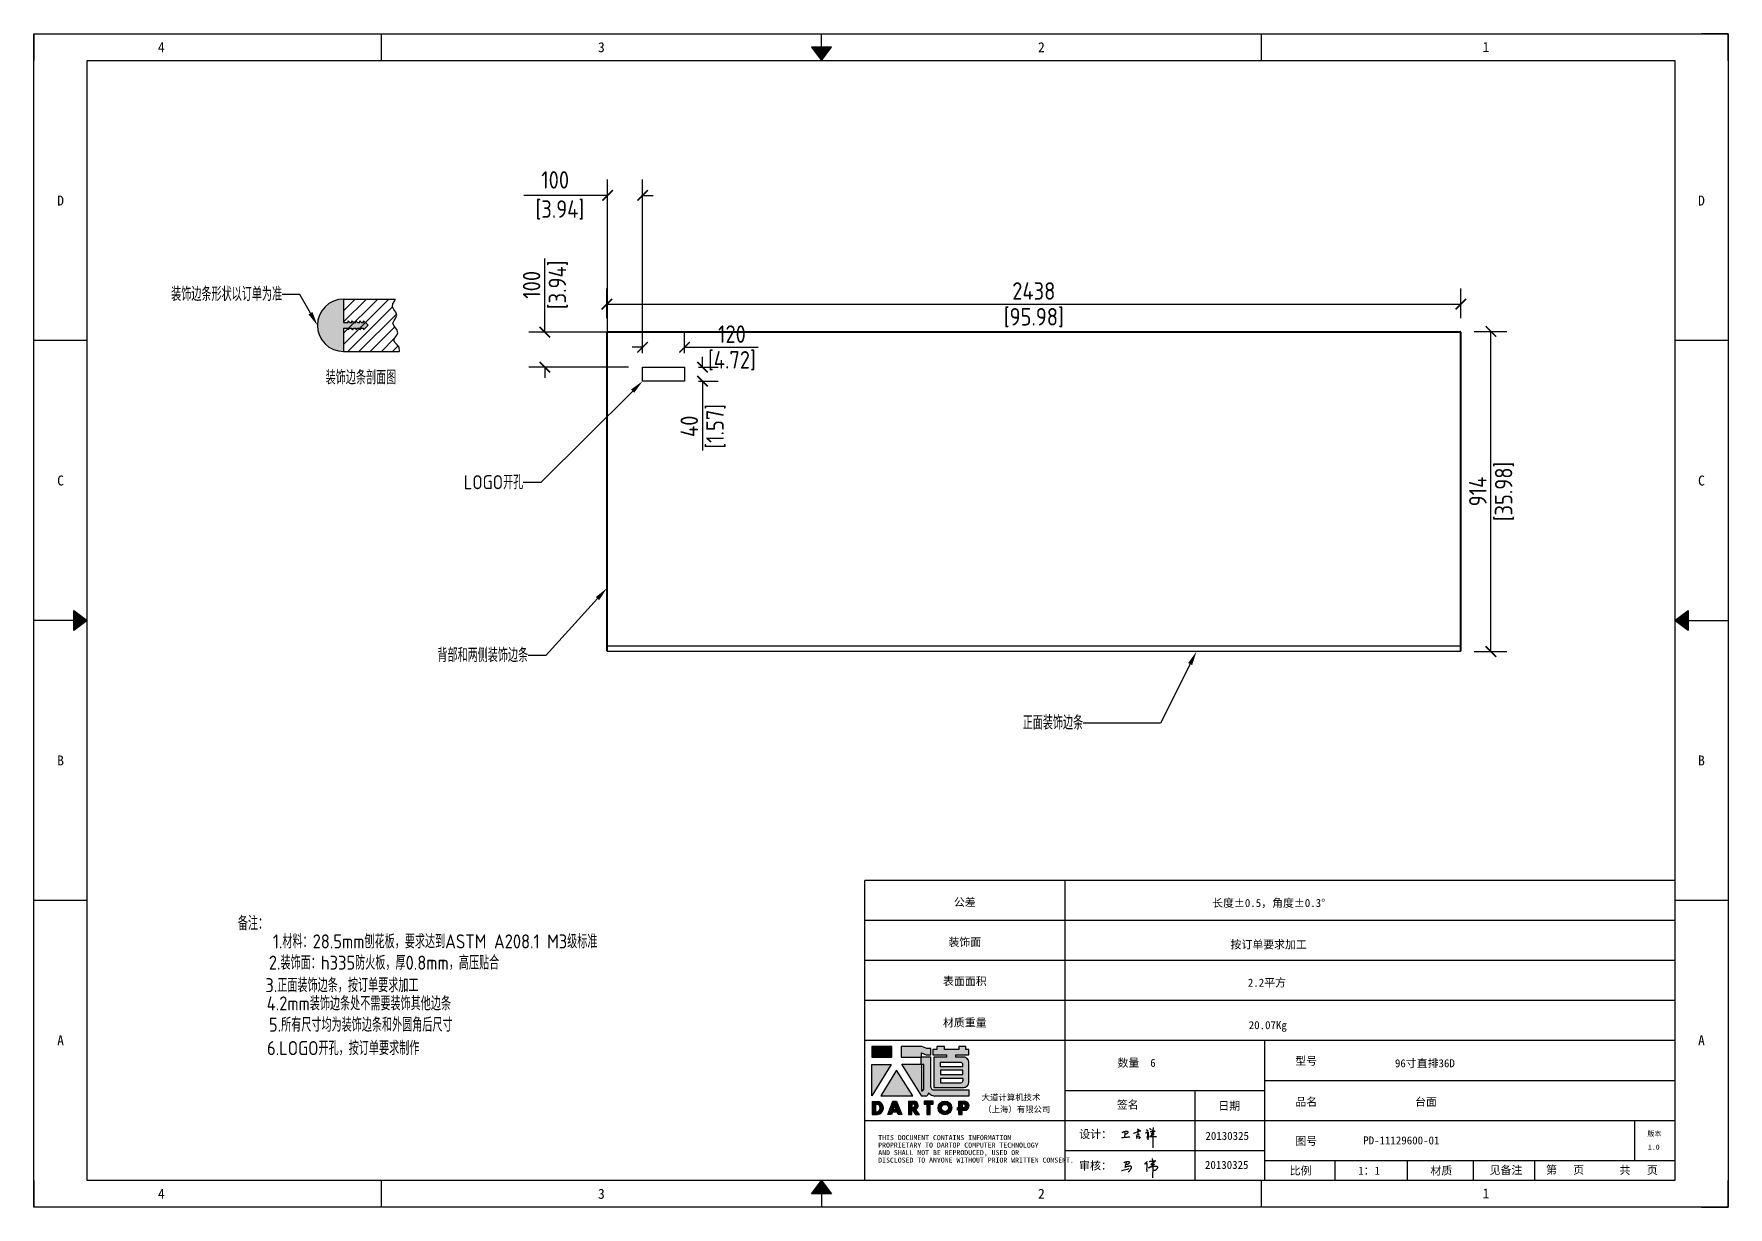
# Model space of a CAD drawing. Header units: millimetres. Extents: x -8883 to 24658, y -3888 to 19148.
# Drawn here: x 9181 to 14018, y 911 to 4261 of the extents above; entities that cross this region are included whole.
import ezdxf
from ezdxf import colors
from ezdxf.entities.mleader import LeaderData, LeaderLine
from ezdxf.enums import TextEntityAlignment as Align
from ezdxf.math import Vec2, Vec3

# ---------------------------------------------------------------- set-up
doc = ezdxf.new("R2010")
doc.units = ezdxf.units.MM
doc.header["$MEASUREMENT"] = 0
doc.linetypes.add('DOT', pattern=[0.2, 0.1, -0.1])
for name, color, linetype in [('4', 7, 'Continuous'), ('ATTACHMENT', 7, 'Continuous'), ('DIM', 254, 'Continuous'), ('print', 30, 'Continuous'), ('WORKSURFACE', 7, 'Continuous')]:
    doc.layers.add(name, color=color, linetype=linetype)
doc.styles.add('Dartop', font='')
doc.styles.add('Dartop Text Style', font='gbenor.shx', dxfattribs={"bigfont": 'gbcbig.shx'})
doc.styles.add('hzHT', font='')
doc.styles.get('Dartop').set_extended_font_data('FangSong_GB2312')
doc.styles.get('hzHT').set_extended_font_data('SimHei')
doc.dimstyles.new('Dartop DIM Style', dxfattribs={"dimscale": 20, "dimtxt": 2.5, "dimasz": 1.5, "dimexe": 2.25, "dimexo": 2, "dimtad": 1, "dimdsep": 46, "dimtxsty": 'Dartop Text Style', "dimblk": 'ARCHTICK', "dimcen": 0.09, "dimadec": 1, "dimazin": 0, "dimtfac": 1, "dimtofl": 0, "dimtmove": 0, "dimatfit": 1, "dimfxl": 1, "dimtolj": 1, "dimtzin": 0, "dimarcsym": 0})

# ---------------------------------------------------------------- blocks, each defined once
blk = doc.blocks.new('*U129')
at = {"color": 254, "linetype": 'Continuous', "extrusion": (0, 0, -1)}
for points in [[(-17, 0.333), (-16.812, 0.25), (-17, 0.5)], [(-17, 0.333), (-17.188, 0.25), (-16.812, 0.25)], [(-17, 0.333), (-17, 0.5), (-17.188, 0.25)]]:
    blk.add_solid(points, dxfattribs=at)
blk = doc.blocks.new('*U128')
at = {"color": 254, "linetype": 'Continuous', "extrusion": (0, 0, -1)}
for points in [[(-33.167, 11), (-33, 11), (-33.25, 11.188)], [(-33.167, 11), (-33.25, 11.188), (-33.25, 10.812)], [(-33.167, 11), (-33.25, 10.812), (-33, 11)]]:
    blk.add_solid(points, dxfattribs=at)
blk = doc.blocks.new('*U130')
at = {"color": 254, "linetype": 'Continuous'}
for points in [[(17, 21.667), (17.188, 21.75), (16.812, 21.75)], [(17, 21.667), (16.812, 21.75), (17, 21.5)], [(17, 21.667), (17, 21.5), (17.188, 21.75)]]:
    blk.add_solid(points, dxfattribs=at)
blk = doc.blocks.new('*U127')
at = {"color": 254, "linetype": 'Continuous', "extrusion": (0, 0, -1)}
for points in [[(-0.833, 11), (-0.75, 10.812), (-0.75, 11.188)], [(-0.833, 11), (-0.75, 11.188), (-1, 11)], [(-0.833, 11), (-1, 11), (-0.75, 10.812)]]:
    blk.add_solid(points, dxfattribs=at)
blk = doc.blocks.new('dadao')
for p, q in [((48, 19.2), (44.9, 10.4)), ((44.9, 10.4), (51.2, 10.4)), ((51.2, 10.4), (48, 19.2))]:
    blk.add_line(p, q)
for points in [[(41.8, 121.6), (41.8, 143.7), (-0.4, 143.7), (-0.4, 121.6), (41.8, 121.6)], [(104.8, 122), (104.8, 130.3), (114.1, 126.3), (124.2, 126.3), (124.2, 139.6), (115.9, 139.6), (105.1, 143.9), (61.5, 143.9)], [(61.7, 144), (61.7, 121.3), (103.9, 121.3)], [(113.4, 38.7), (105.1, 38.7), (63, 106.5), (103.9, 106.5), (103.9, 120.9), (103.9, 121.3)], [(109.7, 53.6), (109.7, 106.2), (104.3, 106.2), (104.3, 50.4), (106.6, 50.4)], [(144.6, 94.4), (144.6, 84.8), (192, 84.8), (192, 94.1), (144.9, 94.1)], [(120.2, 45), (119.5, 45), (119.5, 44.6)], [(0, 28), (0, 0), (11.8, 0)], [(0.1, 28), (14, 28)], [(7.1, 21.8), (7.1, 6.1), (12, 6.1)], [(7.1, 21.8), (11.4, 21.8)], [(76.8, 28.2), (76.8, 0), (84.1, 0), (84.1, 11.1), (91.6, -0.1), (100.3, -0.1), (91.7, 11.1)], [(76.8, 28.2), (90.6, 28.2)], [(84, 22.7), (84, 15.3), (87.2, 15.3)], [(84, 22.7), (87.3, 22.7)], [(183.7, 0), (183.7, 9.6), (180.6, 9.6), (180.6, 14.9), (183.8, 14.9), (183.8, 28.1), (196.1, 28.1), (196.5, 28.1)], [(183.7, 0), (190.9, 0), (190.9, 9.6), (198.8, 9.6)], [(194.9, 22.3), (190.8, 22.3), (190.8, 15), (194.4, 15)]]:
    blk.add_lwpolyline(points)
blk.add_lwpolyline([(137.1, 144.2), (137.1, 137.9), (128.3, 137.9), (128.3, 126.5), (157.3, 126.5), (157.3, 121.5), (130.3, 121.5), (130.3, 57.5), (194.4, 57.5, 0.414214), (204.4, 67.5), (204.4, 111.3, 0.414214), (194.4, 121.3), (177.5, 121.3), (177.5, 126.3), (204.7, 126.3), (204.7, 137.7), (198.2, 137.7), (198.2, 143.9), (183.3, 143.9), (183.3, 138), (153, 138), (153, 144.2), (137.1, 144.2)], format="xyb", close=True)
for points in [[(104.8, 122), (123.4, 122), (123.4, 60, 0.414214), (131.4, 52), (204.8, 52), (204.8, 39.1), (131.7, 39.1)], [(144.3, 110.8), (144.3, 101.8), (192.3, 101.8), (192.3, 105.5, 0.414214), (187.3, 110.5), (144.3, 110.5)], [(144.6, 77), (144.6, 67.5), (187.6, 67.5, 0.414214), (192.6, 72.5), (192.6, 76.4), (144.6, 76.4)]]:
    blk.add_lwpolyline(points, format="xyb")
for points in [[(-0.3, 106.2), (40.4, 106.2), (-0.3, 39.7), (-0.3, 106.2)], [(51.7, 94.1), (18.4, 39.3), (86.2, 39.3)], [(43.8, 28.2), (51.8, 28.2), (62.6, -0.1), (55, -0.1), (53.2, 5), (42.9, 5), (41.1, 0), (33.6, 0)], [(110, 28.1), (110, 21.9), (116, 21.9), (116, -0.1), (123.2, -0.1), (123.2, 22), (129.2, 22), (129.2, 28.1), (110, 28.1)]]:
    blk.add_lwpolyline(points, close=True)
for radius in [14.5, 7.44]:
    blk.add_circle((154.2, 14.2), radius)
for centre, radius, start, end in [((99.2, 60.7), 12.6, 305.6399, 325.969), ((111.6, 46.7), 8.19, 282.9811, 347.6627), ((136, 61.7), 22.9, 226.7358, 259.3209), ((8.5, 13.9), 8.49, 294.2143, 69.7177), ((9.6, 14.2), 14.4, 278.6604, 72.3203), ((86.4, 19), 3.8, 282.527, 76.7196), ((88.6, 19.4), 8.95, 290.6073, 77.2124), ((193.7, 18.7), 3.8, 280.9891, 72.5513), ((195.7, 18.6), 9.51, 288.8959, 85.2442)]:
    blk.add_arc(centre, radius, start, end)
blk = doc.blocks.new('h')
for p, q in [((20768.1, -2360.9), (20773, -2359.1)), ((20769.5, -2366.9), (20769.8, -2370.6)), ((20769.8, -2370.6), (20770.9, -2378)), ((20770.9, -2378), (20771.5, -2370.6)), ((20772.4, -2369.3), (20774.9, -2367.8)), ((20773, -2359.1), (20784.1, -2355.2)), ((20773.3, -2331.8), (20775.3, -2338.7)), ((20789.1, -2340.9), (20773.5, -2331.9)), ((20775.3, -2338.7), (20775.6, -2351.2)), ((20775.6, -2351.2), (20775.5, -2357.3)), ((20782.2, -2369.2), (20780, -2377.1)), ((20780, -2377.1), (20788.3, -2371.3)), ((20780.1, -2366.4), (20780.8, -2366.4)), ((20781.9, -2367.4), (20782.2, -2369.2)), ((20845.7, -2343.5), (20848.4, -2353)), ((20848.9, -2370.3), (20847.9, -2424)), ((20848.4, -2353), (20848.9, -2370.3))]:
    blk.add_line(p, q)
for points in [[(20696.6, -2372.4, 0.002073), (20710.6, -2371.9, 0.016137), (20719.6, -2371.3, 0.008314), (20736.9, -2369.3)], [(20699.1, -2348.2, -0.029745), (20704.6, -2345.4, -0.046842), (20708.4, -2344.2, -0.00919), (20714.3, -2343, -0.018517), (20717.2, -2342.5, -0.037841), (20720.3, -2342.4, -0.039541), (20723.2, -2342.8, -0.149785), (20726, -2344.3, -0.204935), (20726.9, -2346.6, -0.074872), (20726.5, -2348.3, -0.061615), (20725.6, -2350.3, -0.034204), (20723.8, -2352.6, -0.045776), (20722.3, -2354.1, -0.054985), (20720.4, -2355.3, -0.036348), (20717.3, -2356.5, -0.067752), (20715.7, -2356.8, -0.043553), (20713.2, -2356.7)], [(20755, -2351.9, -0.024077), (20759.9, -2350.1, -0.013147), (20768.7, -2346.5, -0.00522), (20775.4, -2344.1, -0.018517), (20777.3, -2343.4, -0.008274), (20786.3, -2341, -0.039541), (20788.3, -2340.8, -0.079216), (20789.4, -2341, -0.204935)], [(20813.5, -2350.1, 0.007348), (20815.9, -2348.7, 0.008421), (20818, -2347.3, 0.009459), (20819.7, -2346.2, -0.016325), (20820.7, -2345.5, -0.173771), (20821.8, -2345.3, -0.085159), (20823.9, -2346, -0.125883), (20826, -2347.9, -0.160659), (20826.6, -2350.1, -0.010447), (20826.5, -2352.3, -0.008247), (20826.2, -2355.1, -0.002698), (20825.3, -2374, 0.001562), (20823.9, -2383.7, 0.016137)], [(20816.8, -2335, -0.053561), (20819.6, -2336.1, -0.075272), (20821.3, -2337.3, -0.005295), (20822.5, -2338.5, -0.009337), (20823.1, -2339.1, -0.026146), (20823.7, -2339.8, -0.016644), (20824.5, -2340.9)], [(20832.1, -2329.2, -0.053561), (20834.9, -2330.3, -0.075272), (20836.7, -2331.5, -0.005295), (20837.8, -2332.6, -0.009337), (20838.5, -2333.3, -0.026146), (20839, -2334, -0.016644), (20839.8, -2335.1)], [(20836, -2343.7, -0.02797), (20842.1, -2342.6, -0.048868), (20845.6, -2342.2, -0.00919), (20851.1, -2341.4, -0.018517), (20853.9, -2341.1, -0.037841), (20856.7, -2341.2, -0.039541), (20859.4, -2341.6, -0.018282), (20840.6, -2354.7, -0.000937)], [(20847.6, -2340.2, 0.021784), (20849.6, -2335.9, 0.028296), (20850.8, -2332.4, 0.008136), (20851.9, -2328.2, 0.028913), (20852.2, -2327, 0.08193), (20852.1, -2325.9, 0.075058), (20851.7, -2324.7, 0.275043)]]:
    blk.add_lwpolyline(points, format="xyb")
for points in [[(20711.3, -2343.5), (20711.3, -2343.5), (20711.5, -2355.8), (20710.7, -2368), (20710.6, -2371.9)], [(20821.5, -2350.6), (20822.4, -2359.2), (20822.2, -2364.9), (20821.7, -2369), (20821.3, -2376.3), (20823.6, -2368.5), (20827.2, -2366.3), (20829.5, -2366.3)], [(20840.6, -2354.7), (20850, -2354.7), (20855, -2354.3), (20845.9, -2361.1), (20840.5, -2364), (20833, -2367.5), (20863.2, -2367.4), (20865.9, -2367.3)]]:
    blk.add_lwpolyline(points)
for centre, radius, start, end in [((20773.7, -2371.2), 2.3, 121.9907, 163.60158), ((20787.5, -2406), 40.3, 100.61827, 108.24823), ((20780.8, -2367.6), 1.15, 9.4675, 90)]:
    blk.add_arc(centre, radius, start, end)
blk = doc.blocks.new('_ArchTick')
at = {"color": 0, "linetype": 'ByBlock', "const_width": 0.15}
blk.add_lwpolyline([(-0.5, -0.5), (0.5, 0.5)], dxfattribs=at)
blk = doc.blocks.new('*D131')
at = {"layer": 'Defpoints', "color": 0, "transparency": 16777216}
for p in [(13254.6, 3489.1), (10816.6, 3409.1), (13254.6, 3409.1)]:
    blk.add_point(p, dxfattribs=at)
at = {"layer": 'DIM', "color": 0, "lineweight": -2, "transparency": 16777216}
for p, q in [((10816.6, 3449.1), (10816.6, 3534.1)), ((13254.6, 3449.1), (13254.6, 3534.1)), ((10816.6, 3489.1), (13254.6, 3489.1))]:
    blk.add_line(p, q, dxfattribs=at)
at = {"layer": 'DIM', "color": 0, "lineweight": -2, "transparency": 16777216, "xscale": 30, "yscale": 30, "zscale": 30, "rotation": 180}
blk.add_blockref('_ArchTick', (10816.6, 3489.1), dxfattribs=at)
at = {"layer": 'DIM', "color": 0, "lineweight": -2, "transparency": 16777216, "xscale": 30, "yscale": 30, "zscale": 30}
blk.add_blockref('_ArchTick', (13254.6, 3489.1), dxfattribs=at)
at = {"layer": 'DIM', "color": 0, "transparency": 16777216, "char_height": 50, "attachment_point": 5, "style": 'Dartop Text Style'}
for s, insert in [('\\A1;2438', (12035.6, 3526.6)), ('\\A1;[95.98]', (12035.6, 3450.5))]:
    blk.add_mtext(s, dxfattribs=dict(at, insert=insert))
blk = doc.blocks.new('*D132')
at = {"layer": 'Defpoints', "color": 0, "transparency": 16777216}
for p in [(13252.6, 3411.1), (13340.9, 3411.1), (13252.6, 2497.1)]:
    blk.add_point(p, dxfattribs=at)
at = {"layer": 'DIM', "color": 0, "lineweight": -2, "transparency": 16777216}
for p, q in [((13292.6, 3411.1), (13385.9, 3411.1)), ((13340.9, 2497.1), (13340.9, 3411.1)), ((13292.6, 2497.1), (13385.9, 2497.1))]:
    blk.add_line(p, q, dxfattribs=at)
at = {"layer": 'DIM', "color": 0, "lineweight": -2, "transparency": 16777216, "xscale": 30, "yscale": 30, "zscale": 30}
for p, rotation in [((13340.9, 3411.1), 90), ((13340.9, 2497.1), 270)]:
    blk.add_blockref('_ArchTick', p, dxfattribs=dict(at, rotation=rotation))
at = {"layer": 'DIM', "color": 0, "transparency": 16777216, "char_height": 50, "attachment_point": 5, "rotation": 90, "style": 'Dartop Text Style'}
for s, insert in [('\\A1;[35.98]', (13379.5, 2954.1)), ('\\A1;914', (13303.4, 2954.1))]:
    blk.add_mtext(s, dxfattribs=dict(at, insert=insert))
blk = doc.blocks.new('*D134')
at = {"layer": 'Defpoints', "color": 0, "transparency": 16777216}
for p in [(10639.2, 3409.1), (10918.6, 3409.1), (10918.6, 3309.1)]:
    blk.add_point(p, dxfattribs=at)
at = {"layer": 'DIM', "color": 0, "lineweight": -2, "transparency": 16777216}
for p, q in [((10639.2, 3409.1), (10639.2, 3619.2)), ((10878.6, 3409.1), (10594.2, 3409.1)), ((10878.6, 3309.1), (10594.2, 3309.1)), ((10639.2, 3309.1), (10639.2, 3279.1))]:
    blk.add_line(p, q, dxfattribs=at)
at = {"layer": 'DIM', "color": 0, "lineweight": -2, "transparency": 16777216, "xscale": 30, "yscale": 30, "zscale": 30}
for p, rotation in [((10639.2, 3409.1), 270), ((10639.2, 3309.1), 90)]:
    blk.add_blockref('_ArchTick', p, dxfattribs=dict(at, rotation=rotation))
at = {"layer": 'DIM', "color": 0, "transparency": 16777216, "char_height": 50, "attachment_point": 5, "rotation": 90, "style": 'Dartop Text Style'}
for s, insert in [('\\A1;100', (10601.7, 3544.2)), ('\\A1;[3.94]', (10677.8, 3544.2))]:
    blk.add_mtext(s, dxfattribs=dict(at, insert=insert))
blk = doc.blocks.new('*D135')
at = {"layer": 'Defpoints', "color": 0, "transparency": 16777216}
for p in [(10918.6, 3799.7), (10818.6, 3309.1), (10918.6, 3309.1)]:
    blk.add_point(p, dxfattribs=at)
at = {"layer": 'DIM', "color": 0, "lineweight": -2, "transparency": 16777216}
for p, q in [((10818.6, 3349.1), (10818.6, 3844.7)), ((10918.6, 3349.1), (10918.6, 3844.7)), ((10818.6, 3799.7), (10579.3, 3799.7)), ((10918.6, 3799.7), (10948.6, 3799.7))]:
    blk.add_line(p, q, dxfattribs=at)
at = {"layer": 'DIM', "color": 0, "lineweight": -2, "transparency": 16777216, "xscale": 30, "yscale": 30, "zscale": 30}
blk.add_blockref('_ArchTick', (10818.6, 3799.7), dxfattribs=at)
at = {"layer": 'DIM', "color": 0, "lineweight": -2, "transparency": 16777216, "xscale": 30, "yscale": 30, "zscale": 30, "rotation": 180}
blk.add_blockref('_ArchTick', (10918.6, 3799.7), dxfattribs=at)
at = {"layer": 'DIM', "color": 0, "transparency": 16777216, "insert": (10668.9, 3799.7), "char_height": 50, "attachment_point": 5, "style": 'Dartop Text Style'}
blk.add_mtext('\\A1;100\\P [3.94]', dxfattribs=at)
blk = doc.blocks.new('*D136')
at = {"layer": 'Defpoints', "color": 0, "transparency": 16777216}
for p in [(11038.6, 3366), (10918.6, 3309.1), (11038.6, 3309.1)]:
    blk.add_point(p, dxfattribs=at)
at = {"layer": 'DIM', "color": 0, "lineweight": -2, "transparency": 16777216}
for p, q in [((10918.6, 3349.1), (10918.6, 3411)), ((11038.6, 3349.1), (11038.6, 3411)), ((10918.6, 3366), (10888.6, 3366)), ((11038.6, 3366), (11248.6, 3366))]:
    blk.add_line(p, q, dxfattribs=at)
at = {"layer": 'DIM', "color": 0, "lineweight": -2, "transparency": 16777216, "xscale": 30, "yscale": 30, "zscale": 30}
blk.add_blockref('_ArchTick', (10918.6, 3366), dxfattribs=at)
at = {"layer": 'DIM', "color": 0, "lineweight": -2, "transparency": 16777216, "xscale": 30, "yscale": 30, "zscale": 30, "rotation": 180}
blk.add_blockref('_ArchTick', (11038.6, 3366), dxfattribs=at)
at = {"layer": 'DIM', "color": 0, "transparency": 16777216, "char_height": 50, "attachment_point": 5, "style": 'Dartop Text Style'}
for s, insert in [('\\A1;120', (11173.6, 3403.5)), ('\\A1;[4.72]', (11173.6, 3327.5))]:
    blk.add_mtext(s, dxfattribs=dict(at, insert=insert))
blk = doc.blocks.new('*D137')
at = {"layer": 'Defpoints', "color": 0, "transparency": 16777216}
for p in [(11038.6, 3309.1), (11038.6, 3269.1), (11089.4, 3269.1)]:
    blk.add_point(p, dxfattribs=at)
at = {"layer": 'DIM', "color": 0, "lineweight": -2, "transparency": 16777216}
for p, q in [((11089.4, 3309.1), (11089.4, 3339.1)), ((11078.6, 3309.1), (11134.4, 3309.1)), ((11078.6, 3269.1), (11134.4, 3269.1)), ((11089.4, 3269.1), (11089.4, 3071.6))]:
    blk.add_line(p, q, dxfattribs=at)
at = {"layer": 'DIM', "color": 0, "lineweight": -2, "transparency": 16777216, "xscale": 30, "yscale": 30, "zscale": 30}
for p, rotation in [((11089.4, 3309.1), 270), ((11089.4, 3269.1), 90)]:
    blk.add_blockref('_ArchTick', p, dxfattribs=dict(at, rotation=rotation))
at = {"layer": 'DIM', "color": 0, "transparency": 16777216, "char_height": 50, "attachment_point": 5, "rotation": 90, "style": 'Dartop Text Style'}
for s, insert in [('\\A1;[1.57]', (11128, 3140.3)), ('\\A1;40', (11051.9, 3140.3))]:
    blk.add_mtext(s, dxfattribs=dict(at, insert=insert))

msp = doc.modelspace()

# ---------------------------------------------------------------- hatches: boundary and pattern name
for points in [[(11630.24, 1368.743), (11573.285, 1368.743), (11573.285, 1338.987), (11630.24, 1338.987)], [(11628.406, 1318.167), (11573.438, 1318.167), (11573.438, 1228.418)], [(11643.644, 1301.88), (11598.709, 1227.82), (11690.207, 1227.82)], [(11748.305, 1212.666), (11722.302, 1212.666), (11722.302, 1204.417), (11730.415, 1204.417), (11730.415, 1174.688), (11740.129, 1174.688), (11740.129, 1204.436), (11748.305, 1204.436)]]:
    msp.add_hatch(color=0).paths.add_polyline_path(points)
h = msp.add_hatch(color=0)
h.paths.add_polyline_path([(11715.354, 1350.659), (11727.924, 1345.228), (11741.514, 1345.228), (11741.514, 1363.215), (11730.302, 1363.215), (11715.694, 1368.984), (11657.152, 1368.984), (11657.152, 1338.565), (11714.112, 1338.565), (11714.112, 1337.95), (11714.112, 1318.507), (11658.877, 1318.507), (11715.69, 1227.077), (11726.94, 1227.077, 0.27937482), (11735.153, 1235.063), (11735.153, 1235.484), (11736.145, 1235.484, 0.14314537), (11751.633, 1227.602), (11850.355, 1227.602), (11850.355, 1244.942), (11751.212, 1244.942, -0.41421356), (11740.414, 1255.741), (11740.414, 1339.526), (11715.354, 1339.526)])
h.paths.add_polyline_path([(11714.686, 1318.118), (11721.924, 1318.117), (11721.924, 1247.154, -0.08893574), (11717.73, 1242.84), (11714.661, 1242.84)], flags=16)
h = msp.add_hatch(color=0)
h.paths.add_polyline_path([(11850.185, 1360.697), (11841.401, 1360.697), (11841.401, 1369.053), (11821.324, 1369.053), (11821.324, 1361.115), (11780.335, 1361.115), (11780.335, 1369.47), (11758.867, 1369.47), (11758.867, 1360.96), (11747.005, 1360.96), (11747.005, 1345.556), (11786.15, 1345.556), (11786.15, 1338.743), (11749.674, 1338.743), (11749.674, 1252.484), (11836.268, 1252.484, 0.41421356), (11849.766, 1265.982), (11849.766, 1325.054, 0.41421356), (11836.268, 1338.553), (11813.377, 1338.553), (11813.377, 1345.238), (11850.185, 1345.238)])
h.paths.add_polyline_path([(11826.705, 1323.929, -0.41421356), (11833.454, 1317.18), (11833.454, 1312.23), (11768.623, 1312.23), (11768.623, 1323.929)], flags=16)
h.paths.add_polyline_path([(11833.035, 1301.785), (11833.035, 1289.251), (11769.042, 1289.251), (11769.042, 1301.785)], flags=16)
h.paths.add_polyline_path([(11833.871, 1277.97), (11833.871, 1272.603, -0.41421356), (11827.122, 1265.854), (11769.042, 1265.854), (11769.042, 1277.97)], flags=16)
h = msp.add_hatch(color=0)
h.paths.add_polyline_path([(11592.7, 1212.531), (11573.842, 1212.531), (11573.842, 1174.801), (11589.724, 1174.801, 0.79301591)])
h.paths.add_polyline_path([(11590.004, 1183.064), (11583.41, 1183.064), (11583.41, 1204.268), (11589.276, 1204.268, -0.67136089)], flags=16)
h = msp.add_hatch(color=0)
h.paths.add_polyline_path([(11643.786, 1212.841), (11633.024, 1212.841), (11619.183, 1174.761), (11629.378, 1174.761), (11631.776, 1181.509), (11645.587, 1181.509), (11648.038, 1174.679), (11658.314, 1174.679)])
h.paths.add_polyline_path([(11642.948, 1188.784), (11634.391, 1188.784), (11638.591, 1200.75)], flags=16)
h = msp.add_hatch(color=0)
h.paths.add_polyline_path([(11696.097, 1212.815), (11677.55, 1212.815), (11677.55, 1174.74), (11687.351, 1174.74), (11687.351, 1189.834), (11697.425, 1174.604), (11709.268, 1174.604), (11697.674, 1189.738, 0.74405494)])
h.paths.add_polyline_path([(11687.261, 1195.469), (11687.261, 1205.468), (11691.642, 1205.468, -0.79680897), (11691.577, 1195.469)], flags=16)
h = msp.add_hatch(color=0)
h.paths.add_polyline_path([(11762.441, 1193.914, 1), (11801.538, 1193.914, 1)])
h.paths.add_polyline_path([(11792.032, 1193.914, -1), (11771.947, 1193.914, -1)], flags=16)
h = msp.add_hatch(color=0)
h.paths.add_polyline_path([(11839.038, 1212.724), (11838.477, 1212.724), (11821.943, 1212.724), (11821.943, 1194.955), (11817.555, 1194.955), (11817.555, 1187.742), (11821.872, 1187.742), (11821.872, 1174.806), (11831.524, 1174.806), (11831.524, 1187.793), (11842.13, 1187.793, 0.81230381)])
h.paths.add_polyline_path([(11831.381, 1195.004), (11831.381, 1204.943), (11836.874, 1204.943, -0.77821343), (11836.313, 1195.004)], flags=16)
at = {"layer": 'ATTACHMENT', "linetype": 'Continuous'}
h = msp.add_hatch(color=256, dxfattribs=at)
edge = h.paths.add_edge_path()
edge.add_line((10082.589, 3420.426), (10088.632, 3420.426))
edge.add_line((10088.632, 3420.426), (10088.632, 3415.384))
edge.add_line((10088.632, 3415.384), (10093.692, 3420.426))
edge.add_line((10093.692, 3420.426), (10099.735, 3420.426))
edge.add_line((10099.735, 3420.426), (10099.735, 3415.384))
edge.add_line((10099.735, 3415.384), (10104.796, 3420.426))
edge.add_line((10104.796, 3420.426), (10110.839, 3420.426))
edge.add_line((10110.839, 3420.426), (10110.839, 3415.384))
edge.add_line((10110.839, 3415.384), (10115.899, 3420.426))
edge.add_line((10115.899, 3420.426), (10121.942, 3420.426))
edge.add_line((10121.942, 3420.426), (10121.942, 3415.384))
edge.add_line((10121.942, 3415.384), (10135.217, 3428.612))
edge.add_line((10121.942, 3441.841), (10135.217, 3428.612))
edge.add_line((10121.942, 3436.798), (10121.942, 3441.841))
edge.add_line((10115.899, 3436.798), (10121.942, 3436.798))
edge.add_line((10110.839, 3441.841), (10115.899, 3436.798))
edge.add_line((10110.839, 3436.798), (10110.839, 3441.841))
edge.add_line((10104.796, 3436.798), (10110.839, 3436.798))
edge.add_line((10099.735, 3441.841), (10104.796, 3436.798))
edge.add_line((10099.735, 3436.798), (10099.735, 3441.841))
edge.add_line((10093.692, 3436.798), (10099.735, 3436.798))
edge.add_line((10088.632, 3441.841), (10093.692, 3436.798))
edge.add_line((10088.632, 3436.798), (10088.632, 3441.841))
edge.add_line((10082.589, 3436.798), (10088.632, 3436.798))
edge.add_line((10077.528, 3441.841), (10082.589, 3436.798))
edge.add_line((10077.528, 3436.798), (10077.528, 3441.841))
edge.add_line((10064.958, 3436.798), (10077.528, 3436.798))
edge.add_line((10064.958, 3503.415), (10064.958, 3436.798))
edge.add_arc((10064.958, 3428.612), 74.803, 90, 270)
edge.add_line((10064.958, 3420.426), (10064.958, 3353.809))
edge.add_line((10064.958, 3420.426), (10077.528, 3420.426))
edge.add_line((10077.528, 3420.426), (10077.528, 3415.384))
edge.add_line((10077.528, 3415.384), (10082.589, 3420.426))

# ---------------------------------------------------------------- linework, layer by layer
at = {"color": 0, "linetype": 'DOT'}
for p, q in [((9180.617, 4260.878), (13941.853, 4260.878)), ((9180.617, 986.668), (9180.617, 4184.734)), ((14017.997, 4184.734), (14017.997, 986.668)), ((13941.853, 910.524), (9180.617, 910.524))]:
    msp.add_line(p, q, dxfattribs=at)
at = {"color": 0}
for p, q in [((9180.617, 4260.878), (9180.617, 4184.734)), ((10172.704, 4184.734), (10172.704, 4260.878)), ((11429.087, 4222.806), (11429.087, 4260.878)), ((12685.47, 4184.734), (12685.47, 4260.878)), ((14017.997, 4260.878), (13941.853, 4260.878)), ((14017.997, 4184.734), (14017.997, 4260.878)), ((9332.906, 986.668), (9332.906, 4184.734)), ((9332.906, 4184.734), (13865.709, 4184.734)), ((13865.709, 4184.734), (13865.709, 986.668)), ((9332.906, 3385.217), (9180.617, 3385.217)), ((14017.997, 3385.217), (13865.709, 3385.217)), ((9294.834, 2585.701), (9180.617, 2585.701)), ((13903.781, 2585.701), (14017.997, 2585.701)), ((11552.822, 986.668), (11552.822, 1843.293)), ((13865.709, 1843.293), (11552.822, 1843.293)), ((12123.905, 1843.293), (12123.905, 986.668)), ((9332.906, 1786.185), (9180.617, 1786.185)), ((14017.997, 1786.185), (13865.709, 1786.185)), ((13865.709, 1729.076), (11552.822, 1729.076)), ((13865.709, 1614.86), (11552.822, 1614.86)), ((13865.709, 1500.643), (11552.822, 1500.643)), ((13865.709, 1386.426), (11552.822, 1386.426)), ((12694.988, 986.668), (12694.988, 1386.426)), ((12694.988, 1272.21), (13865.709, 1272.21)), ((12123.905, 1243.656), (12694.988, 1243.656)), ((12495.109, 1243.656), (12495.109, 986.668)), ((11552.822, 1157.993), (12123.905, 1157.993)), ((12123.905, 1157.993), (13865.709, 1157.993)), ((13751.492, 1043.777), (13751.492, 1157.993)), ((12123.905, 1072.331), (12694.988, 1072.331)), ((12694.988, 1043.777), (13865.709, 1043.777)), ((12895.91, 986.668), (12895.91, 1043.777)), ((13102.972, 986.668), (13102.972, 1043.777)), ((13291.211, 986.668), (13291.211, 1043.777)), ((13465.95, 986.668), (13465.95, 1043.777)), ((9180.617, 986.668), (9180.617, 910.524)), ((13865.709, 986.668), (9332.906, 986.668)), ((10172.704, 910.524), (10172.704, 986.668)), ((12685.47, 910.524), (12685.47, 986.668)), ((14017.997, 910.524), (14017.997, 986.668)), ((11429.087, 948.596), (11429.087, 910.524)), ((13941.853, 910.524), (14017.997, 910.524))]:
    msp.add_line(p, q, dxfattribs=at)
for p, q in [((10816.584, 3409.091), (13254.584, 3409.091)), ((10816.584, 2499.091), (10816.584, 3409.091)), ((10818.584, 3411.091), (13252.584, 3411.091)), ((10818.584, 2497.091), (10818.584, 3411.091)), ((13252.584, 3411.091), (13252.584, 2497.091)), ((13254.584, 3409.091), (13254.584, 2499.091)), ((13252.584, 2512.091), (10818.584, 2512.091)), ((13252.584, 2497.091), (10818.584, 2497.091)), ((12369.161, 1025.728), (12363.549, 1022.69)), ((12373.199, 1027.885), (12369.161, 1025.728)), ((12369.392, 1032.426), (12376.527, 1032.426)), ((12380.332, 1032.772), (12373.199, 1027.885)), ((12373.456, 1049.36), (12375.095, 1035.673)), ((12375.361, 1025.568), (12374.756, 994.12)), ((12375.095, 1035.673), (12375.361, 1025.568)), ((12376.527, 1032.426), (12380.332, 1032.772))]:
    msp.add_line(p, q)
for points in [[(11429.087, 4184.734), (11457.641, 4222.806), (11400.533, 4222.806), (11429.087, 4184.734)], [(9332.906, 2585.701), (9294.834, 2557.147), (9294.834, 2614.255), (9332.906, 2585.701)], [(13865.709, 2585.701), (13903.781, 2614.255), (13903.781, 2557.147), (13865.709, 2585.701)], [(11429.087, 986.668), (11457.641, 948.596), (11400.533, 948.596), (11429.087, 986.668)]]:
    msp.add_lwpolyline(points, close=True, dxfattribs=at)
for points in [[(12292.234, 1037.363, -0.02974503), (12295.499, 1038.999, -0.04684215), (12297.709, 1039.71, -0.00919025), (12301.158, 1040.407, -0.01851715), (12302.887, 1040.658, -0.03784064), (12304.671, 1040.713, -0.03954126), (12306.367, 1040.503, -0.14978519), (12308.023, 1039.599, -0.20493524), (12308.53, 1038.288, -0.07487171), (12308.337, 1037.253, -0.06161465), (12307.774, 1036.108, -0.0342039), (12306.753, 1034.76, -0.04577587), (12305.838, 1033.886, -0.05498501), (12304.733, 1033.191, -0.03634791), (12302.901, 1032.463, -0.06775206), (12301.984, 1032.304, -0.04355337), (12300.542, 1032.379)], [(12363.549, 1022.69, -0.02974503), (12368.642, 1025.242, -0.04684215), (12372.091, 1026.352, -0.00919025), (12377.471, 1027.439, -0.01851715), (12380.168, 1027.83, -0.03784064), (12382.951, 1027.917, -0.03954126), (12385.597, 1027.588, -0.14978519), (12388.18, 1026.178, -0.20493524), (12388.972, 1024.133, -0.07487171), (12388.671, 1022.519, -0.06161465), (12387.793, 1020.732, -0.0342039), (12386.199, 1018.629, -0.04577587), (12384.773, 1017.266, -0.05498501), (12383.048, 1016.183, -0.03634791), (12380.191, 1015.045, -0.06775206), (12378.759, 1014.799, -0.04355337), (12376.51, 1014.915)], [(12365.889, 1040.844, -0.02797026), (12370.502, 1041.696, -0.04886788), (12373.176, 1041.981, -0.00919025), (12377.381, 1042.604, -0.01851715), (12379.482, 1042.797, -0.03784064), (12381.639, 1042.751, -0.03954126), (12383.671, 1042.39, -0.01828189), (12369.392, 1032.426, -0.0009369)]]:
    msp.add_lwpolyline(points, format="xyb")
msp.add_lwpolyline([(12299.43, 1040.074), (12299.43, 1040.074), (12298.339, 1033.384), (12296.542, 1027.093), (12295.367, 1023.232)])
for centre, radius, start, end in [((10818.584, 3409.091), 2, 90, 180), ((13252.584, 3409.091), 2, 0, 90), ((10818.584, 2499.091), 2, 180, 270), ((13252.584, 2499.091), 2, 270, 0), ((12018.522, 2103.856), 1121.291, 283.91895, 284.971512), ((12313.809, 991.313), 36.863, 113.202449, 120.017497), ((12305.157, 1011.497), 14.903, 102.47486, 113.202449), ((12326.751, 913.888), 114.873, 100.36867, 102.47486), ((12311.172, 999.036), 28.31, 96.125337, 100.36867), ((12246.328, 1070.319), 83.887, 316.919563, 320.58866), ((12309.663, 1013.093), 14.173, 87.457037, 96.125337), ((12309.716, 1014.281), 12.984, 78.399567, 87.457037), ((12293.863, 1029.569), 21.329, 324.094808, 331.378357), ((12311.55, 1023.214), 3.864, 44.324655, 78.399567), ((12310.417, 1021.199), 2.849, 319.573073, 337.48549), ((12302.569, 1027.471), 12.808, 324.910666, 333.348429), ((12308.798, 1025.144), 6.238, 326.76781, 340.871018), ((12312.781, 1024.416), 2.144, 357.998393, 44.324655), ((12310.686, 1024.489), 4.24, 340.871018, 357.998393), ((12324.07, 1082.658), 56.38, 299.265464, 300.9495), ((12451.798, 610.066), 435.33, 102.46592, 103.2053), ((12155.135, 1243.859), 288.251, 313.366132, 315.296084), ((13268.281, 879.212), 920.051, 171.410173, 171.768083), ((12357.87, 1033.29), 1.843, 52.375745, 91.291159), ((10736.643, 1085.582), 1623.372, 357.565664, 358.057278), ((12357.238, 1033.578), 2.112, 357.196828, 33.705179), ((12309.694, 1036.69), 49.768, 352.912546, 354.802684), ((12328.364, 1034.992), 31.021, 354.802684, 357.196828), ((12283.882, 1026.739), 12.068, 281.076982, 291.212632), ((12302.756, 1021.089), 9.506, 283.816254, 294.030509), ((12304.785, 1016.386), 4.385, 294.836428, 309.901134)]:
    msp.add_arc(centre, radius, start, end)
at = {"layer": 'ATTACHMENT', "linetype": 'Continuous'}
for p, q in [((10064.958, 3470.153), (10098.22, 3503.415)), ((10064.958, 3438.126), (10130.248, 3503.415)), ((10064.958, 3406.098), (10162.275, 3503.415)), ((10064.958, 3374.071), (10194.303, 3503.415)), ((10064.958, 3503.415), (10064.958, 3436.798)), ((10064.958, 3503.415), (10213.34, 3503.415)), ((10204.377, 3481.639), (10205.96, 3489.616)), ((10205.96, 3489.616), (10210.609, 3497.762)), ((10210.609, 3497.762), (10213.34, 3503.415)), ((10064.958, 3436.798), (10077.528, 3436.798)), ((10076.724, 3353.809), (10204.435, 3481.52)), ((10077.528, 3436.798), (10077.528, 3441.841)), ((10077.528, 3441.841), (10082.589, 3436.798)), ((10082.589, 3436.798), (10088.632, 3436.798)), ((10088.632, 3436.798), (10088.632, 3441.841)), ((10088.632, 3441.841), (10093.692, 3436.798)), ((10093.692, 3436.798), (10099.735, 3436.798)), ((10099.735, 3436.798), (10099.735, 3441.841)), ((10099.735, 3441.841), (10104.796, 3436.798)), ((10104.796, 3436.798), (10110.839, 3436.798)), ((10108.752, 3353.809), (10215.89, 3460.948)), ((10110.839, 3436.798), (10110.839, 3441.841)), ((10110.839, 3441.841), (10115.899, 3436.798)), ((10115.899, 3436.798), (10121.942, 3436.798)), ((10121.942, 3436.798), (10121.942, 3441.841)), ((10121.942, 3441.841), (10135.217, 3428.612)), ((10208.214, 3473.728), (10204.377, 3481.639)), ((10205.953, 3435.136), (10208.866, 3442.761)), ((10209.75, 3425.921), (10205.953, 3435.136)), ((10214.056, 3465.883), (10208.214, 3473.728)), ((10208.866, 3442.761), (10214.102, 3450.407)), ((10216.988, 3457.993), (10214.056, 3465.883)), ((10214.102, 3450.407), (10216.988, 3457.993)), ((10064.958, 3420.426), (10064.958, 3353.809)), ((10064.958, 3420.426), (10077.528, 3420.426)), ((10077.528, 3415.384), (10082.589, 3420.426)), ((10077.528, 3420.426), (10077.528, 3415.384)), ((10082.589, 3420.426), (10088.632, 3420.426)), ((10088.632, 3415.384), (10093.692, 3420.426)), ((10088.632, 3420.426), (10088.632, 3415.384)), ((10093.692, 3420.426), (10099.735, 3420.426)), ((10099.735, 3415.384), (10104.796, 3420.426)), ((10099.735, 3420.426), (10099.735, 3415.384)), ((10104.796, 3420.426), (10110.839, 3420.426)), ((10110.839, 3415.384), (10115.899, 3420.426)), ((10110.839, 3420.426), (10110.839, 3415.384)), ((10115.899, 3420.426), (10121.942, 3420.426)), ((10121.942, 3415.384), (10135.217, 3428.612)), ((10121.942, 3420.426), (10121.942, 3415.384)), ((10140.779, 3353.809), (10211.123, 3424.153)), ((10172.807, 3353.809), (10210.617, 3391.619)), ((10208.318, 3386.269), (10211.256, 3393.106)), ((10211.256, 3379.755), (10208.318, 3386.269)), ((10216.858, 3416.759), (10209.75, 3425.921)), ((10211.256, 3393.106), (10216.747, 3400.269)), ((10216.747, 3400.269), (10220.14, 3407.55)), ((10220.14, 3407.55), (10216.858, 3416.759)), ((10064.958, 3353.809), (10223.991, 3353.809)), ((10204.834, 3353.809), (10220.688, 3369.663)), ((10217.597, 3373.338), (10211.256, 3379.755)), ((10223.293, 3366.565), (10217.597, 3373.338)), ((10224.643, 3355.189), (10223.293, 3366.565)), ((10223.991, 3353.809), (10224.643, 3355.189))]:
    msp.add_line(p, q, dxfattribs=at)
msp.add_arc((10064.958, 3428.612), 74.803, 90, 270, dxfattribs=at)
at = {"layer": 'print'}
msp.add_lwpolyline([(9180.617, 4260.878), (14017.997, 4260.878), (14017.997, 910.524), (9180.617, 910.524)], close=True, dxfattribs=at)
at = {"layer": 'WORKSURFACE'}
msp.add_lwpolyline([(10918.584, 3309.091), (11038.584, 3309.091), (11038.584, 3269.091), (10918.584, 3269.091)], close=True, dxfattribs=at)

# ---------------------------------------------------------------- block references
at = {"color": 0, "linetype": 'Continuous', "xscale": 152.2888407109637, "yscale": 152.2888407109637, "zscale": 152.2888407109637}
for name, p in [('*U130', (8840.177, 910.524)), ('*U127', (9180.617, 910.524)), ('*U128', (8840.177, 910.524)), ('*U129', (8840.177, 910.524))]:
    msp.add_blockref(name, p, dxfattribs=at)
at = {"color": 0}
for name, p, xscale, yscale, zscale in [('dadao', (11573.842, 1174.801), 1.349832906196347, 1.349832906196347, 1.349832906196347), ('h', (164.325, 2499.135), 0.585704211006083, 0.585704211006083, 0.585704211006083)]:
    msp.add_blockref(name, p, dxfattribs=dict(at, xscale=xscale, yscale=yscale, zscale=zscale))

# ---------------------------------------------------------------- texts
for s, height, style, p in [('4', 28.554, 'Dartop', (9544.513, 4222.806)), ('3', 28.554, 'Dartop', (10800.896, 4222.806)), ('2', 28.554, 'Dartop', (12057.279, 4222.806)), ('1', 28.554, 'Dartop', (13326.677, 4223.712)), ('D', 28.554, 'Dartop', (9256.762, 3784.976)), ('D', 28.554, 'Dartop', (13941.853, 3784.976)), ('C', 28.554, 'Dartop', (9256.762, 2985.459)), ('C', 28.554, 'Dartop', (13941.853, 2985.459)), ('B', 28.554, 'Dartop', (9256.762, 2185.943)), ('B', 28.554, 'Dartop', (13941.853, 2185.943)), ('公差', 22.8433, 'hzHT', (11838.611, 1781.173)), ('长度%%P0.5，角度%%P0.3%%D', 22.84333, 'hzHT', (12706.167, 1779.113)), ('装饰面', 22.8433, 'hzHT', (11838.611, 1667.304)), ('按订单要求加工', 22.8433, 'hzHT', (12706.167, 1660.333)), ('表面面积', 22.8433, 'hzHT', (11838.611, 1555.624)), ('2.2平方', 22.8433, 'hzHT', (12701.21, 1551.452)), ('材质重量', 22.8433, 'hzHT', (11838.611, 1437.375)), ('20.07Kg', 22.8433, 'hzHT', (12703.688, 1430.198)), ('A', 28.554, 'Dartop', (9256.762, 1386.426)), ('A', 28.554, 'Dartop', (13941.853, 1386.426)), ('数量  6', 22.8433, 'hzHT', (12329.116, 1322.483)), ('型号', 22.8433, 'hzHT', (12813.504, 1328.321)), ('96寸直排36D', 22.8433, 'hzHT', (13152.255, 1321.316)), ('签名', 22.8433, 'hzHT', (12303.762, 1202.684)), ('日期', 22.8433, 'hzHT', (12593.617, 1199.872)), ('品名', 22.8433, 'hzHT', (12813.504, 1211.053)), ('台面', 22.8433, 'hzHT', (13155.449, 1211.053)), ('20130325', 22.8433, 'hzHT', (12587.754, 1113.993)), ('图号', 22.8433, 'hzHT', (12813.504, 1099.397)), ('版本', 14.2771, 'hzHT', (13807.5, 1120.091)), ('PD-11129600-01', 22.84333, 'hzHT', (13084.91, 1101.062)), ('1.0', 14.2771, 'Dartop', (13805.783, 1081.935)), ('20130325', 22.8433, 'hzHT', (12586.394, 1031.106)), ('比例', 22.8433, 'hzHT', (12797.576, 1014.628)), ('1：1', 22.8433, 'hzHT', (12992.863, 1014.628)), ('材质', 22.8433, 'hzHT', (13199.201, 1014.628)), ('见备注', 22.8433, 'hzHT', (13383.73, 1016.303)), ('第   页', 22.8433, 'hzHT', (13552.57, 1016.997)), ('共   页', 22.8433, 'hzHT', (13762.405, 1016.165)), ('4', 28.554, 'Dartop', (9544.513, 948.596)), ('3', 28.554, 'Dartop', (10800.896, 948.596)), ('2', 28.554, 'Dartop', (12057.279, 948.596)), ('1', 28.554, 'Dartop', (13326.677, 949.502))]:
    msp.add_text(s, height=height, dxfattribs=dict(at, style=style)).set_placement(p, align=Align.MIDDLE_CENTER)
at = {"color": 0, "style": 'hzHT'}
for s, height, p in [('THIS DOCUMENT CONTAINS INFORMATION', 14.27708, (11591.367, 1101.885)), ('设计：', 22.8433, (12165.381, 1107.51)), ('AND SHALL NOT BE REPRODUCED, USED OR', 14.27708, (11591.367, 1059.054)), ('PROPRIETARY TO DARTOP COMPUTER TECHNOLOGY', 14.27708, (11591.367, 1080.47)), ('DISCLOSED TO ANYONE WITHOUT PRIOR WRITTEN CONSENT.', 14.27708, (11591.367, 1037.639)), ('审核：', 22.8433, (12165.041, 1017.557))]:
    msp.add_text(s, height=height, dxfattribs=at).set_placement(p)
at = {"layer": '4', "color": 0, "style": 'hzHT'}
for s, p in [('大道计算机技术', (11886.656, 1215.285)), ('（上海）有限公司', (11890.967, 1181.139))]:
    msp.add_text(s, height=17.1325, dxfattribs=at).set_placement(p)
at = {"layer": 'DIM', "style": 'Dartop Text Style'}
for s, p in [('装饰边条剖面图', (10114.578, 3279.885)), ('备注：', (9806.113, 1721.272)), ('1.材料：28.5mm刨花板，要求达到ASTM A208.1 M3级标准', (10326.407, 1669.289)), ('2.装饰面：h335防火板，厚0.8mm，高压贴合           ', (10299.617, 1608.524)), ('3.正面装饰边条，按订单要求加工                    ', (10277.117, 1544.275)), ('4.2mm装饰边条处不需要装饰其他边条                 ', (10292.951, 1492.187)), ('5.所有尺寸均为装饰边条和外圆角后尺寸              ', (10265.794, 1431.423)), ('6.LOGO开孔，按订单要求制作              ', (10215.549, 1364.536))]:
    msp.add_text(s, height=40, dxfattribs=at).set_placement(p, align=Align.MIDDLE_CENTER)

# ---------------------------------------------------------------- dimensions: what is measured, and where the dimension line sits
at = {"layer": 'DIM'}
dim = msp.add_linear_dim(base=(10918.584, 3799.665), p1=(10818.584, 3309.091), p2=(10918.584, 3309.091), dimstyle='Dartop DIM Style', override={"dimpost": '\\X'}, dxfattribs=at)
dim.commit()
dim.dimension.update_dxf_attribs({"geometry": '*D135', "text_midpoint": (10668.928, 3799.665), "dimtype": 160})
for base, p1, p2, picture, middle in [((10639.22, 3409.091), (10918.584, 3309.091), (10918.584, 3409.091), '*D134', (10639.22, 3544.163)), ((13340.912, 3411.091), (13252.584, 2497.091), (13252.584, 3411.091), '*D132', (13340.912, 2954.091)), ((11089.422, 3269.091), (11038.584, 3309.091), (11038.584, 3269.091), '*D137', (11089.422, 3140.341))]:
    dim = msp.add_linear_dim(base=base, p1=p1, p2=p2, angle=90, dimstyle='Dartop DIM Style', override={"dimpost": '\\X'}, dxfattribs=at)
    dim.commit()
    dim.dimension.update_dxf_attribs({"geometry": picture, "text_midpoint": middle})
for base, p1, p2, picture, middle in [((13254.584, 3489.058), (10816.584, 3409.091), (13254.584, 3409.091), '*D131', (12035.584, 3489.058)), ((11038.584, 3365.994), (10918.584, 3309.091), (11038.584, 3309.091), '*D136', (11173.584, 3365.994))]:
    dim = msp.add_linear_dim(base=base, p1=p1, p2=p2, dimstyle='Dartop DIM Style', override={"dimpost": '\\X'}, dxfattribs=at)
    dim.commit()
    dim.dimension.update_dxf_attribs({"geometry": picture, "text_midpoint": middle})

# ---------------------------------------------------------------- leaders
ml = msp.add_multileader_mtext('Standard', dxfattribs=at)
ml.set_content('装饰边条形状以订单为准', color=256, style='Dartop Text Style')
ml.set_leader_properties()
ml.build(insert=Vec2(0, 0))
ml.multileader.update_dxf_attribs({"dogleg_length": 0.36, "arrow_head_size": 40})
ctx = ml.context
ctx.base_point, ctx.char_height, ctx.arrow_head_size, ctx.landing_gap_size, ctx.plane_origin = Vec3(9574.379, 3516.44), 40, 40, 0.09, Vec3(10216.926, 3677.678)
ctx.text_align_type = 2
notes = []
notes.append((ctx, [(0, (1, 1, 0), (9939.857, 3516.44), (-1, 0), 50.298, [(0, [(9990.155, 3428.612)], 0, [])])]))
ctx.mtext.insert, ctx.mtext.alignment, ctx.mtext.flow_direction = Vec3(9889.469, 3537.984), 3, 5
ml = msp.add_multileader_mtext('Standard', dxfattribs=at)
ml.set_content('LOGO开孔', color=256, style='Dartop Text Style')
ml.set_leader_properties()
ml.build(insert=Vec2(0, 0))
ml.multileader.update_dxf_attribs({"dogleg_length": 0.36, "arrow_head_size": 40})
ctx = ml.context
ctx.base_point, ctx.char_height, ctx.arrow_head_size, ctx.landing_gap_size, ctx.plane_origin = Vec3(10422.836, 2979.304), 40, 40, 0.09, Vec3(10474.251, 2976.827)
ctx.text_align_type = 2
notes.append((ctx, [(0, (1, 1, 0), (10628.118, 2979.304), (-1, 0), 50.298, [(0, [(10918.584, 3269.091)], 0, [])])]))
ctx.mtext.insert, ctx.mtext.alignment, ctx.mtext.flow_direction = Vec3(10577.73, 3000.628), 3, 5
ml = msp.add_multileader_mtext('Standard', dxfattribs=at)
ml.set_content('背部和两侧装饰边条', color=256, style='Dartop Text Style')
ml.set_leader_properties()
ml.build(insert=Vec2(0, 0))
ml.multileader.update_dxf_attribs({"dogleg_length": 0.36, "arrow_head_size": 40})
ctx = ml.context
ctx.base_point, ctx.char_height, ctx.arrow_head_size, ctx.landing_gap_size, ctx.plane_origin = Vec3(10334.135, 2485.439), 40, 40, 0.09, Vec3(10963.586, 2744.89)
ctx.text_align_type = 2
notes.append((ctx, [(0, (1, 1, 0), (10642.26, 2485.439), (-1, 0), 50.298, [(0, [(10816.681, 2677.917)], 0, [])])]))
ctx.mtext.insert, ctx.mtext.alignment, ctx.mtext.flow_direction = Vec3(10591.872, 2506.984), 3, 5
ml = msp.add_multileader_mtext('Standard', dxfattribs=at)
ml.set_content('正面装饰边条', color=256, style='Dartop Text Style')
ml.set_leader_properties()
ml.build(insert=Vec2(0, 0))
ml.multileader.update_dxf_attribs({"dogleg_length": 0.36, "arrow_head_size": 40})
ctx = ml.context
ctx.base_point, ctx.char_height, ctx.arrow_head_size, ctx.landing_gap_size, ctx.plane_origin = Vec3(12006.198, 2292.86), 40, 40, 0.09, Vec3(12674.422, 2397.779)
ctx.text_align_type = 2
notes.append((ctx, [(0, (1, 1, 0), (12397.354, 2292.86), (-1, 0), 220.682, [(0, [(12500.017, 2497.091)], 0, [])])]))
ctx.mtext.insert, ctx.mtext.alignment, ctx.mtext.flow_direction = Vec3(12176.582, 2314.184), 3, 5
for ctx, leaders in notes:
    for number, flags, end, landing, length, lines in leaders:
        leader = LeaderData()
        leader.index, (leader.has_last_leader_line, leader.has_dogleg_vector, leader.attachment_direction) = number, flags
        leader.last_leader_point, leader.dogleg_vector, leader.dogleg_length = Vec3(end), Vec3(landing), length
        for number, points, colour, breaks in lines:
            line = LeaderLine()
            line.index, line.vertices, line.color, line.breaks = number, Vec3.list(points), colors.encode_raw_color(colour), breaks
            leader.lines.append(line)
        ctx.leaders.append(leader)

doc.saveas('drawing.dxf')
